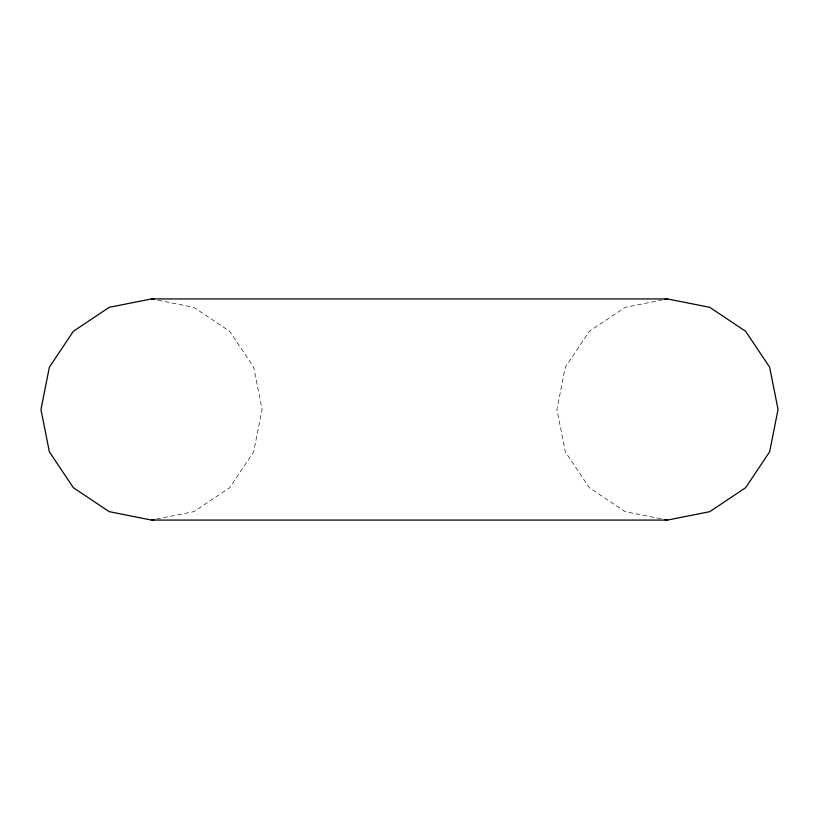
<?xml version="1.0" encoding="UTF-8"?>
<svg xmlns="http://www.w3.org/2000/svg" width="819" height="819" viewBox="0 0 819 819"><rect width="100%" height="100%" fill="white"/><g stroke="black" fill="none" stroke-linecap="round" stroke-linejoin="round"><path stroke-width="0.61" stroke-dasharray="4.09 3.07" d="M662.499 299.918L625.163 307.34L589.291 331.316L565.315 367.188L556.9 409.5L565.315 451.812L589.291 487.684L625.163 511.66L662.499 519.082M156.501 519.082L193.837 511.66L229.709 487.684L253.685 451.812L262.1 409.5L253.685 367.188L229.709 331.316L193.837 307.34L156.501 299.918"/><path stroke-width="1.23" d="M151.525 298.925L109.214 307.34L73.341 331.316L49.365 367.188L40.95 409.5L49.365 451.812L73.341 487.684L109.214 511.66L151.525 520.075L667.475 520.075L709.786 511.66L745.659 487.684L769.635 451.812L778.05 409.5L769.635 367.188L745.659 331.316L709.786 307.34L667.475 298.925L151.525 298.925L154.013 299.416M664.987 299.416L667.475 298.925M151.525 520.075L154.013 519.584M664.987 519.584L667.475 520.075"/></g></svg>
